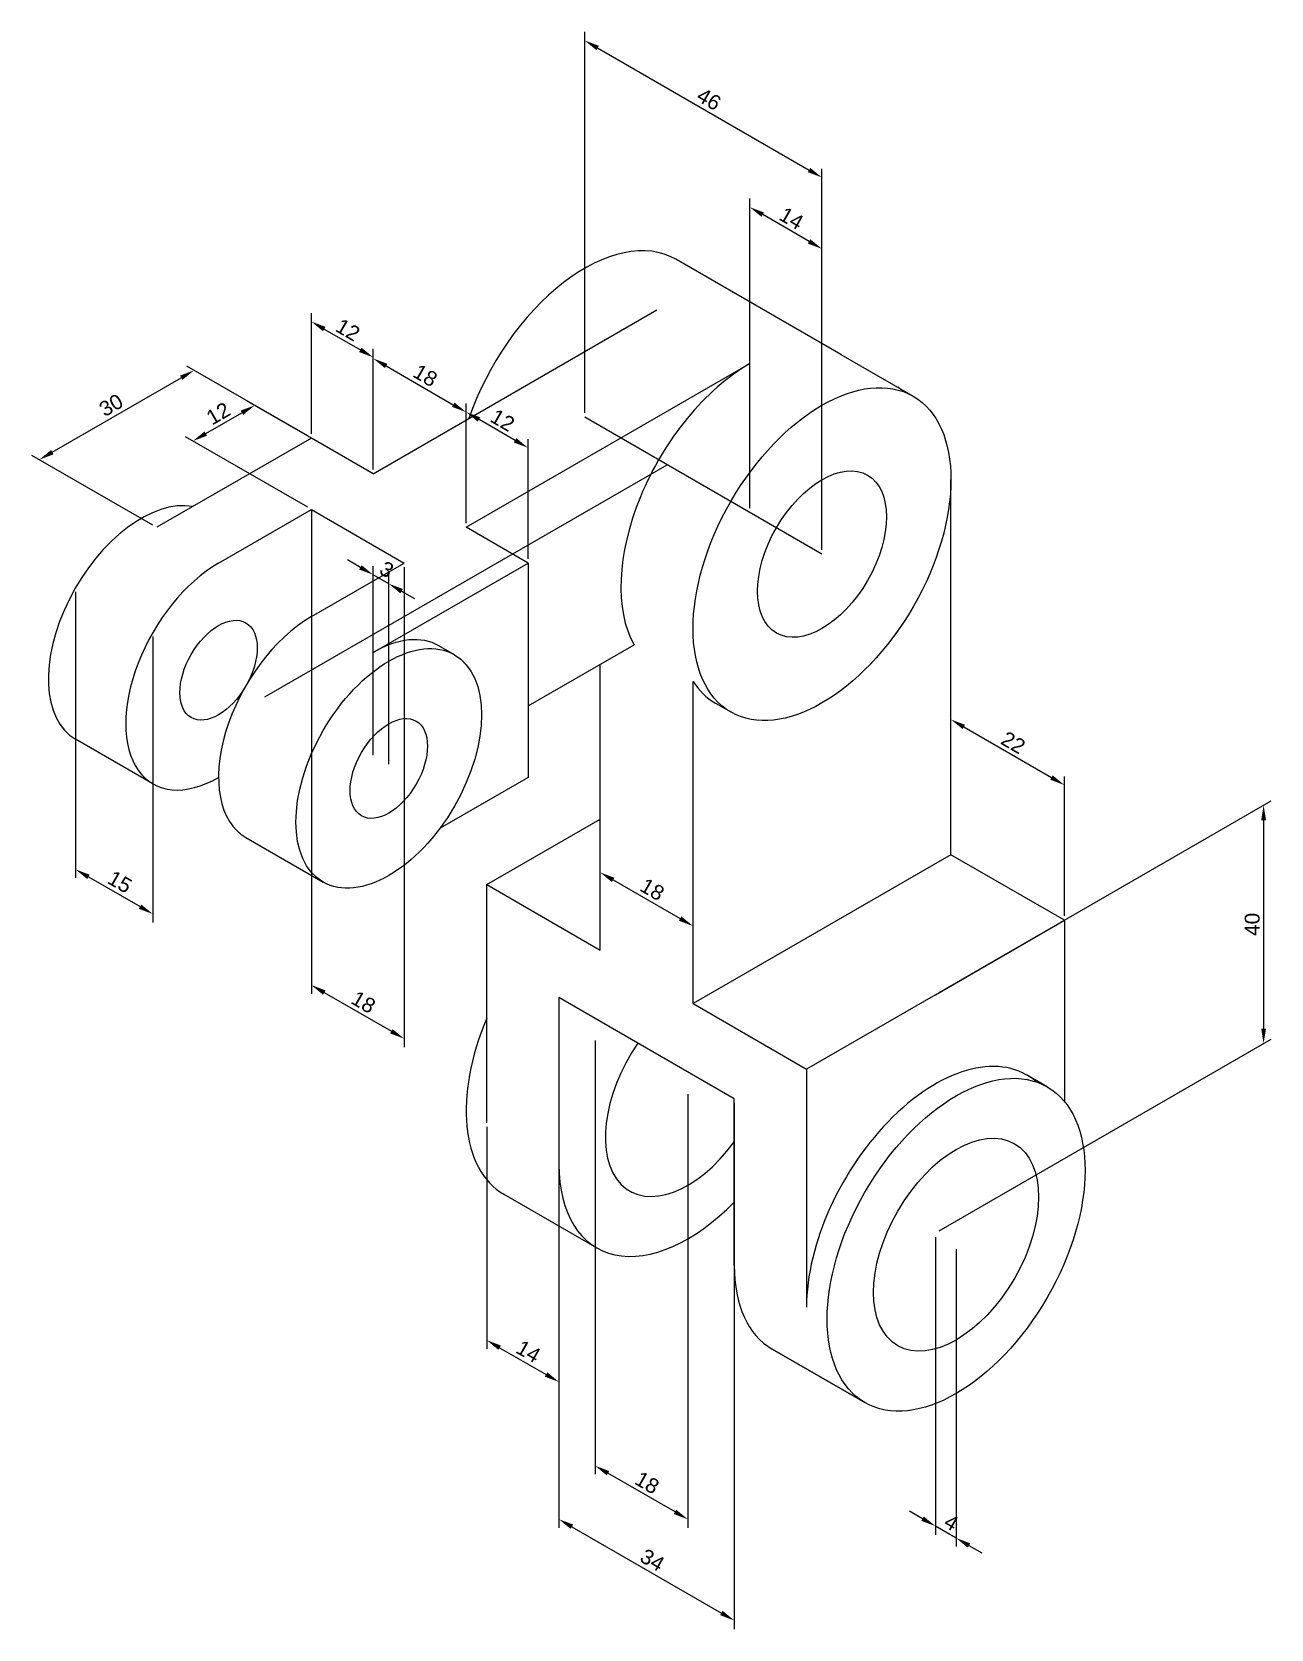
# Model space of a CAD drawing. Header units: millimetres. Extents: x 1490 to 1698, y 525 to 793.
import ezdxf

# ---------------------------------------------------------------- set-up
doc = ezdxf.new("R2010")
doc.units = ezdxf.units.MM
doc.styles.get("Standard").update_dxf_attribs({"font": 'arial.ttf'})
doc.dimstyles.new('ISO-25', dxfattribs={"dimtxt": 2.5, "dimasz": 2.5, "dimexe": 1.25, "dimexo": 0.625, "dimtad": 1, "dimtxsty": 'Standard', "dimcen": 2.5, "dimadec": 0, "dimazin": 0, "dimtfac": 1, "dimtmove": 0, "dimatfit": 3, "dimfxl": 1, "dimarcsym": 0})

# ---------------------------------------------------------------- blocks, each defined once
blk = doc.blocks.new('*D20')
at = {"color": 0, "lineweight": -2, "transparency": 16777216}
for p, q in [((1536.48, 725.03), (1516.16, 736.76)), ((1493.59, 722.29), (1515.24, 734.79)), ((1510.5, 710.03), (1490.18, 721.76))]:
    blk.add_line(p, q, dxfattribs=at)
at = {"color": 0, "transparency": 16777216}
for points in [[(1515.04, 735.15), (1515.45, 734.43), (1517.41, 736.04)], [(1493.39, 722.65), (1493.8, 721.93), (1491.43, 721.04)]]:
    blk.add_solid(points, dxfattribs=at)
at = {"layer": 'Defpoints', "color": 0, "transparency": 16777216}
for p in [(1517.41, 736.04), (1537.1, 724.67), (1511.12, 709.67)]:
    blk.add_point(p, dxfattribs=at)
at = {"color": 0, "transparency": 16777216, "insert": (1503.47, 730.19), "char_height": 2.5, "attachment_point": 5, "rotation": 30}
blk.add_mtext('30', dxfattribs=at)
blk = doc.blocks.new('*D21')
at = {"color": 0, "lineweight": -2, "transparency": 16777216}
for p, q in [((1546.87, 719.03), (1526.34, 730.88)), ((1519.37, 725.41), (1525.43, 728.91)), ((1536.48, 713.03), (1515.95, 724.88))]:
    blk.add_line(p, q, dxfattribs=at)
at = {"color": 0, "transparency": 16777216}
for points in [[(1525.22, 729.27), (1525.64, 728.55), (1527.59, 730.16)], [(1519.16, 725.77), (1519.58, 725.05), (1517.2, 724.16)]]:
    blk.add_solid(points, dxfattribs=at)
at = {"layer": 'Defpoints', "color": 0, "transparency": 16777216}
for p in [(1527.59, 730.16), (1547.5, 718.67), (1537.1, 712.67)]:
    blk.add_point(p, dxfattribs=at)
at = {"color": 0, "transparency": 16777216, "insert": (1521.46, 728.79), "char_height": 2.5, "attachment_point": 5, "rotation": 30}
blk.add_mtext('12', dxfattribs=at)
blk = doc.blocks.new('*D22')
at = {"color": 0, "lineweight": -2, "transparency": 16777216}
for p, q in [((1497.5, 698.81), (1497.5, 650.77)), ((1510.49, 691.31), (1510.49, 643.27)), ((1499.67, 650.96), (1508.33, 645.96))]:
    blk.add_line(p, q, dxfattribs=at)
at = {"color": 0, "transparency": 16777216}
for points in [[(1499.88, 651.32), (1499.46, 650.6), (1497.5, 652.21)], [(1508.54, 646.32), (1508.12, 645.6), (1510.49, 644.71)]]:
    blk.add_solid(points, dxfattribs=at)
at = {"layer": 'Defpoints', "color": 0, "transparency": 16777216}
for p in [(1497.5, 699.54), (1510.49, 692.04), (1510.49, 644.71)]:
    blk.add_point(p, dxfattribs=at)
at = {"color": 0, "transparency": 16777216, "insert": (1504.95, 650.11), "char_height": 2.5, "attachment_point": 5, "rotation": 330}
blk.add_mtext('15', dxfattribs=at)
blk = doc.blocks.new('*D23')
at = {"color": 0, "lineweight": -2, "transparency": 16777216}
for p, q in [((1537.1, 711.95), (1537.1, 631.33)), ((1552.69, 702.95), (1552.69, 622.33)), ((1539.27, 631.53), (1550.53, 625.03))]:
    blk.add_line(p, q, dxfattribs=at)
at = {"color": 0, "transparency": 16777216}
for points in [[(1539.48, 631.89), (1539.06, 631.17), (1537.1, 632.78)], [(1550.74, 625.39), (1550.32, 624.67), (1552.69, 623.78)]]:
    blk.add_solid(points, dxfattribs=at)
at = {"layer": 'Defpoints', "color": 0, "transparency": 16777216}
for p in [(1537.1, 712.67), (1552.69, 703.67), (1552.69, 623.78)]:
    blk.add_point(p, dxfattribs=at)
at = {"color": 0, "transparency": 16777216, "insert": (1545.85, 629.92), "char_height": 2.5, "attachment_point": 5, "rotation": 330}
blk.add_mtext('18', dxfattribs=at)
blk = doc.blocks.new('*D19')
at = {"color": 0, "lineweight": -2, "transparency": 16777216}
for p, q in [((1537.1, 725.39), (1537.1, 745.66)), ((1539.27, 742.97), (1545.33, 739.47)), ((1547.5, 719.39), (1547.5, 739.66))]:
    blk.add_line(p, q, dxfattribs=at)
at = {"color": 0, "transparency": 16777216}
for points in [[(1539.48, 743.33), (1539.06, 742.61), (1537.1, 744.22)], [(1545.54, 739.83), (1545.12, 739.11), (1547.5, 738.22)]]:
    blk.add_solid(points, dxfattribs=at)
at = {"layer": 'Defpoints', "color": 0, "transparency": 16777216}
for p in [(1547.5, 738.22), (1537.1, 724.67), (1547.5, 718.67)]:
    blk.add_point(p, dxfattribs=at)
at = {"color": 0, "transparency": 16777216, "insert": (1543.24, 742.85), "char_height": 2.5, "attachment_point": 5, "rotation": 330}
blk.add_mtext('12', dxfattribs=at)
blk = doc.blocks.new('*D24')
at = {"color": 0, "lineweight": -2, "transparency": 16777216}
for p, q in [((1547.5, 719.39), (1547.5, 739.46)), ((1549.66, 736.77), (1560.92, 730.27)), ((1563.08, 710.39), (1563.08, 730.46))]:
    blk.add_line(p, q, dxfattribs=at)
at = {"color": 0, "transparency": 16777216}
for points in [[(1549.87, 737.13), (1549.45, 736.41), (1547.5, 738.02)], [(1561.13, 730.63), (1560.71, 729.91), (1563.08, 729.02)]]:
    blk.add_solid(points, dxfattribs=at)
at = {"layer": 'Defpoints', "color": 0, "transparency": 16777216}
for p in [(1563.08, 729.02), (1547.5, 718.67), (1563.08, 709.67)]:
    blk.add_point(p, dxfattribs=at)
at = {"color": 0, "transparency": 16777216, "insert": (1556.24, 735.17), "char_height": 2.5, "attachment_point": 5, "rotation": 330}
blk.add_mtext('18', dxfattribs=at)
blk = doc.blocks.new('*D25')
at = {"color": 0, "lineweight": -2, "transparency": 16777216}
for p, q in [((1563.08, 710.39), (1563.08, 730.47)), ((1571.31, 724.28), (1565.25, 727.78)), ((1573.48, 704.39), (1573.48, 724.47))]:
    blk.add_line(p, q, dxfattribs=at)
at = {"color": 0, "transparency": 16777216}
for points in [[(1565.46, 728.14), (1565.04, 727.42), (1563.08, 729.03)], [(1571.52, 724.64), (1571.1, 723.92), (1573.48, 723.03)]]:
    blk.add_solid(points, dxfattribs=at)
at = {"layer": 'Defpoints', "color": 0, "transparency": 16777216}
for p in [(1563.08, 729.03), (1563.08, 709.67), (1573.48, 703.67)]:
    blk.add_point(p, dxfattribs=at)
at = {"color": 0, "transparency": 16777216, "insert": (1569.22, 727.66), "char_height": 2.5, "attachment_point": 5, "rotation": 330}
blk.add_mtext('12', dxfattribs=at)
blk = doc.blocks.new('*D26')
at = {"color": 0, "lineweight": -2, "transparency": 16777216}
for p, q in [((1545.33, 702.94), (1543.17, 704.19)), ((1547.5, 671.39), (1547.5, 703.14)), ((1550.09, 700.19), (1547.5, 701.69)), ((1550.09, 669.89), (1550.09, 701.64)), ((1552.26, 698.94), (1554.42, 697.69))]:
    blk.add_line(p, q, dxfattribs=at)
at = {"color": 0, "transparency": 16777216}
for points in [[(1545.54, 703.31), (1545.12, 702.58), (1547.5, 701.69)], [(1552.47, 699.31), (1552.05, 698.58), (1550.09, 700.19)]]:
    blk.add_solid(points, dxfattribs=at)
at = {"layer": 'Defpoints', "color": 0, "transparency": 16777216}
for p in [(1547.5, 701.69), (1547.5, 670.67), (1550.09, 669.17)]:
    blk.add_point(p, dxfattribs=at)
at = {"color": 0, "transparency": 16777216, "insert": (1549.75, 702.59), "char_height": 2.5, "attachment_point": 5, "rotation": 330}
blk.add_mtext('3', dxfattribs=at)
blk = doc.blocks.new('*D27')
at = {"color": 0, "lineweight": -2, "transparency": 16777216}
for p, q in [((1583, 728.89), (1583, 792.87)), ((1585.17, 790.18), (1620.68, 769.68)), ((1622.84, 705.89), (1622.84, 769.87))]:
    blk.add_line(p, q, dxfattribs=at)
at = {"color": 0, "transparency": 16777216}
for points in [[(1585.38, 790.54), (1584.96, 789.82), (1583, 791.43)], [(1620.88, 770.04), (1620.47, 769.32), (1622.84, 768.43)]]:
    blk.add_solid(points, dxfattribs=at)
at = {"layer": 'Defpoints', "color": 0, "transparency": 16777216}
for p in [(1622.84, 768.43), (1583, 728.17), (1622.84, 705.17)]:
    blk.add_point(p, dxfattribs=at)
at = {"color": 0, "transparency": 16777216, "insert": (1603.87, 781.58), "char_height": 2.5, "attachment_point": 5, "rotation": 330}
blk.add_mtext('46', dxfattribs=at)
blk = doc.blocks.new('*D28')
at = {"color": 0, "lineweight": -2, "transparency": 16777216}
for p, q in [((1610.72, 712.89), (1610.72, 764.88)), ((1620.68, 757.69), (1612.88, 762.19)), ((1622.84, 705.89), (1622.84, 757.88))]:
    blk.add_line(p, q, dxfattribs=at)
at = {"color": 0, "transparency": 16777216}
for points in [[(1613.09, 762.55), (1612.67, 761.83), (1610.72, 763.44)], [(1620.88, 758.05), (1620.47, 757.33), (1622.84, 756.44)]]:
    blk.add_solid(points, dxfattribs=at)
at = {"layer": 'Defpoints', "color": 0, "transparency": 16777216}
for p in [(1610.72, 763.44), (1610.72, 712.17), (1622.84, 705.17)]:
    blk.add_point(p, dxfattribs=at)
at = {"color": 0, "transparency": 16777216, "insert": (1617.72, 761.57), "char_height": 2.5, "attachment_point": 5, "rotation": 330}
blk.add_mtext('14', dxfattribs=at)
blk = doc.blocks.new('*D29')
at = {"color": 0, "lineweight": -2, "transparency": 16777216}
for p, q in [((1585.6, 639.39), (1585.6, 653.15)), ((1587.77, 650.45), (1599.02, 643.95)), ((1601.19, 630.39), (1601.19, 644.15))]:
    blk.add_line(p, q, dxfattribs=at)
at = {"color": 0, "transparency": 16777216}
for points in [[(1587.97, 650.82), (1587.56, 650.09), (1585.6, 651.7)], [(1599.23, 644.32), (1598.82, 643.59), (1601.19, 642.7)]]:
    blk.add_solid(points, dxfattribs=at)
at = {"layer": 'Defpoints', "color": 0, "transparency": 16777216}
for p in [(1601.19, 642.7), (1585.6, 638.67), (1601.19, 629.67)]:
    blk.add_point(p, dxfattribs=at)
at = {"color": 0, "transparency": 16777216, "insert": (1594.35, 648.85), "char_height": 2.5, "attachment_point": 5, "rotation": 330}
blk.add_mtext('18', dxfattribs=at)
blk = doc.blocks.new('*D30')
at = {"color": 0, "lineweight": -2, "transparency": 16777216}
for p, q in [((1566.55, 608.95), (1566.55, 571.69)), ((1578.67, 601.95), (1578.67, 564.69)), ((1568.71, 571.88), (1576.51, 567.38))]:
    blk.add_line(p, q, dxfattribs=at)
at = {"color": 0, "transparency": 16777216}
for points in [[(1568.92, 572.24), (1568.51, 571.52), (1566.55, 573.13)], [(1576.72, 567.74), (1576.3, 567.02), (1578.67, 566.13)]]:
    blk.add_solid(points, dxfattribs=at)
at = {"layer": 'Defpoints', "color": 0, "transparency": 16777216}
for p in [(1566.55, 609.67), (1578.67, 602.67), (1578.67, 566.13)]:
    blk.add_point(p, dxfattribs=at)
at = {"color": 0, "transparency": 16777216, "insert": (1573.55, 571.26), "char_height": 2.5, "attachment_point": 5, "rotation": 330}
blk.add_mtext('14', dxfattribs=at)
blk = doc.blocks.new('*D31')
at = {"color": 0, "lineweight": -2, "transparency": 16777216}
for p, q in [((1584.74, 623.45), (1584.74, 550.61)), ((1600.32, 614.45), (1600.32, 541.61)), ((1598.16, 544.3), (1586.9, 550.8))]:
    blk.add_line(p, q, dxfattribs=at)
at = {"color": 0, "transparency": 16777216}
for points in [[(1587.11, 551.16), (1586.69, 550.44), (1584.74, 552.05)], [(1598.37, 544.66), (1597.95, 543.94), (1600.32, 543.05)]]:
    blk.add_solid(points, dxfattribs=at)
at = {"layer": 'Defpoints', "color": 0, "transparency": 16777216}
for p in [(1584.74, 624.17), (1600.32, 615.17), (1584.74, 552.05)]:
    blk.add_point(p, dxfattribs=at)
at = {"color": 0, "transparency": 16777216, "insert": (1593.48, 549.2), "char_height": 2.5, "attachment_point": 5, "rotation": 330}
blk.add_mtext('18', dxfattribs=at)
blk = doc.blocks.new('*D32')
at = {"color": 0, "lineweight": -2, "transparency": 16777216}
for p, q in [((1641.89, 590.45), (1641.89, 540.46)), ((1645.36, 588.45), (1645.36, 538.46)), ((1639.73, 543.16), (1637.56, 544.41)), ((1645.36, 539.91), (1641.89, 541.91)), ((1647.52, 538.66), (1649.69, 537.41))]:
    blk.add_line(p, q, dxfattribs=at)
at = {"color": 0, "transparency": 16777216}
for points in [[(1639.94, 543.52), (1639.52, 542.8), (1641.89, 541.91)], [(1647.73, 539.02), (1647.31, 538.3), (1645.36, 539.91)]]:
    blk.add_solid(points, dxfattribs=at)
at = {"layer": 'Defpoints', "color": 0, "transparency": 16777216}
for p in [(1641.89, 591.17), (1645.36, 589.17), (1641.89, 541.91)]:
    blk.add_point(p, dxfattribs=at)
at = {"color": 0, "transparency": 16777216, "insert": (1644.56, 542.53), "char_height": 2.5, "attachment_point": 5, "rotation": 330}
blk.add_mtext('4', dxfattribs=at)
blk = doc.blocks.new('*D33')
at = {"color": 0, "lineweight": -2, "transparency": 16777216}
for p, q in [((1642.52, 631.53), (1698.24, 663.71)), ((1696.99, 660.48), (1696.99, 625.48)), ((1642.52, 591.53), (1698.24, 623.71))]:
    blk.add_line(p, q, dxfattribs=at)
at = {"color": 0, "transparency": 16777216}
for points in [[(1696.58, 660.48), (1697.41, 660.48), (1696.99, 662.98)], [(1696.58, 625.48), (1697.41, 625.48), (1696.99, 622.98)]]:
    blk.add_solid(points, dxfattribs=at)
at = {"layer": 'Defpoints', "color": 0, "transparency": 16777216}
for p in [(1641.89, 631.17), (1696.99, 622.98), (1641.89, 591.17)]:
    blk.add_point(p, dxfattribs=at)
at = {"color": 0, "transparency": 16777216, "insert": (1695.09, 642.98), "char_height": 2.5, "attachment_point": 5, "rotation": 90}
blk.add_mtext('40', dxfattribs=at)
blk = doc.blocks.new('*D34')
at = {"color": 0, "lineweight": -2, "transparency": 16777216}
for p, q in [((1644.49, 655.39), (1644.49, 678.83)), ((1646.66, 676.14), (1661.38, 667.64)), ((1663.54, 644.39), (1663.54, 667.83))]:
    blk.add_line(p, q, dxfattribs=at)
at = {"color": 0, "transparency": 16777216}
for points in [[(1646.86, 676.5), (1646.45, 675.78), (1644.49, 677.39)], [(1661.59, 668), (1661.17, 667.28), (1663.54, 666.39)]]:
    blk.add_solid(points, dxfattribs=at)
at = {"layer": 'Defpoints', "color": 0, "transparency": 16777216}
for p in [(1663.54, 666.39), (1644.49, 654.67), (1663.54, 643.67)]:
    blk.add_point(p, dxfattribs=at)
at = {"color": 0, "transparency": 16777216, "insert": (1654.96, 673.52), "char_height": 2.5, "attachment_point": 5, "rotation": 330}
blk.add_mtext('22', dxfattribs=at)
blk = doc.blocks.new('*D35')
at = {"color": 0, "lineweight": -2, "transparency": 16777216}
for p, q in [((1578.67, 629.95), (1578.67, 541.62)), ((1608.12, 612.95), (1608.12, 524.62)), ((1580.84, 541.81), (1605.95, 527.31))]:
    blk.add_line(p, q, dxfattribs=at)
at = {"color": 0, "transparency": 16777216}
for points in [[(1581.05, 542.18), (1580.63, 541.45), (1578.67, 543.06)], [(1606.16, 527.68), (1605.74, 526.95), (1608.12, 526.06)]]:
    blk.add_solid(points, dxfattribs=at)
at = {"layer": 'Defpoints', "color": 0, "transparency": 16777216}
for p in [(1578.67, 630.67), (1608.12, 613.67), (1608.12, 526.06)]:
    blk.add_point(p, dxfattribs=at)
at = {"color": 0, "transparency": 16777216, "insert": (1594.35, 536.21), "char_height": 2.5, "attachment_point": 5, "rotation": 330}
blk.add_mtext('34', dxfattribs=at)

msp = doc.modelspace()

# ---------------------------------------------------------------- linework, layer by layer
for p, q in [((1626.026, 738.689), (1598.313, 754.689)), ((1547.496, 718.672), (1595.128, 746.172)), ((1626.026, 738.689), (1638.15, 731.689)), ((1563.085, 709.672), (1610.716, 737.172)), ((1622.841, 705.172), (1583.003, 728.172)), ((1537.104, 724.672), (1511.123, 709.672)), ((1547.496, 718.672), (1537.104, 724.672)), ((1529.31, 681.172), (1596.86, 720.172)), ((1644.491, 654.672), (1644.491, 717.672)), ((1521.516, 703.672), (1537.104, 712.672)), ((1537.104, 712.672), (1552.693, 703.672)), ((1537.104, 712.672), (1537.104, 694.672)), ((1537.104, 712.672), (1552.693, 703.672)), ((1573.477, 703.672), (1563.085, 709.672)), ((1537.104, 694.672), (1552.693, 703.672)), ((1547.496, 688.672), (1573.477, 703.672)), ((1573.477, 703.672), (1573.477, 667.672)), ((1561.117, 688.264), (1558.519, 689.764)), ((1573.477, 679.672), (1591.274, 689.947)), ((1585.601, 638.672), (1585.601, 686.672)), ((1601.19, 629.672), (1601.19, 683.798)), ((1604.933, 680.156), (1607.531, 678.656)), ((1510.493, 666.58), (1497.503, 674.08)), ((1573.477, 667.672), (1558.711, 659.147)), ((1566.549, 649.672), (1585.601, 660.672)), ((1526.081, 657.58), (1539.072, 650.08)), ((1644.491, 654.672), (1601.19, 629.672)), ((1663.544, 643.672), (1644.491, 654.672)), ((1566.549, 609.672), (1566.549, 649.672)), ((1566.549, 649.672), (1585.601, 638.672)), ((1641.893, 631.172), (1663.544, 643.672)), ((1663.544, 643.672), (1663.544, 613.237)), ((1608.118, 613.672), (1578.673, 630.672)), ((1578.673, 630.672), (1578.673, 602.672)), ((1641.893, 631.172), (1620.242, 618.672)), ((1601.19, 629.672), (1620.242, 618.672)), ((1620.242, 618.672), (1620.242, 578.672)), ((1660.667, 615.689), (1657.202, 617.689)), ((1608.118, 585.672), (1608.118, 613.672)), ((1569.426, 597.656), (1585.015, 588.656)), ((1630.048, 562.656), (1614.459, 571.656)), ((1614.459, 571.656), (1630.048, 562.656))]:
    msp.add_line(p, q)
for centre, major_axis, start_param, end_param in [((1583.003, 728.172), (-15.309, -26.517), 3.1415927, 5.0421885), ((1610.716, 712.172), (-15.309, -26.517), 3.9269908, 5.9533858), ((1620.242, 706.672), (-15.309, -26.517), 3.0566377, 3.1415927), ((1620.242, 706.672), (-15.309, -26.517), 9.339823, 9.424778), ((1508.525, 693.172), (-11.023, -19.092), 3.3413053, 6.2831853), ((1521.516, 685.672), (-11.023, -19.092), 3.9269908, 7.0685835), ((1537.104, 676.672), (-11.023, -19.092), 3.9269908, 6.2831853), ((1547.496, 670.672), (-11.023, -19.092), 3.1415927, 3.9269908), ((1620.242, 706.672), (-15.309, -26.517), 5.9927213, 6.2831853), ((1584.735, 624.172), (-15.309, -26.517), 4.924274, 6.2831853), ((1600.324, 615.172), (-9.798, -16.971), 4.5794149, 7.6659899), ((1641.893, 591.172), (-15.309, -26.517), 3.0282128, 5.4977871), ((1600.324, 615.172), (-15.309, -26.517), 5.4977871, 7.4368514), ((1629.769, 598.172), (-15.309, -26.517), 5.4977871, 6.2831853)]:
    msp.add_ellipse(centre, major_axis=major_axis, ratio=0.5773503, start_param=start_param, end_param=end_param)
for centre, major_axis in [((1622.841, 705.172), (-15.309, -26.517)), ((1622.841, 705.172), (-7.655, -13.258)), ((1521.516, 685.672), (-4.593, -7.955)), ((1550.094, 669.172), (-11.023, -19.092)), ((1550.094, 669.172), (-4.593, -7.955)), ((1645.357, 589.172), (-15.309, -26.517)), ((1645.357, 589.172), (-9.798, -16.971))]:
    msp.add_ellipse(centre, major_axis=major_axis, ratio=0.5773503)

# ---------------------------------------------------------------- dimensions: what is measured, and where the dimension line sits
for p1, p2, distance, picture, middle in [((1583.003, 728.172), (1622.841, 705.172), 54.784, '*D27', (1603.873, 781.578)), ((1622.841, 705.172), (1610.716, 712.172), -44.4, '*D28', (1617.718, 761.569)), ((1537.104, 724.672), (1547.496, 718.672), 16.927, '*D19', (1543.24, 742.846)), ((1547.496, 718.672), (1563.085, 709.672), 16.754, '*D24', (1556.241, 735.165)), ((1511.123, 709.672), (1537.104, 724.672), 19.694, '*D20', (1503.468, 730.19)), ((1537.104, 712.672), (1547.496, 718.672), 19.901, '*D21', (1521.459, 728.79)), ((1573.477, 703.672), (1563.085, 709.672), -16.764, '*D25', (1569.221, 727.658)), ((1537.104, 712.672), (1552.693, 703.672), -69.192, '*D23', (1545.849, 629.923)), ((1550.094, 669.172), (1547.496, 670.672), -26.866, '*D26', (1549.747, 702.592)), ((1497.503, 699.536), (1510.493, 692.036), -40.985, '*D22', (1504.948, 650.108)), ((1644.491, 654.672), (1663.544, 643.672), 19.675, '*D34', (1654.958, 673.519)), ((1585.601, 638.672), (1601.19, 629.672), 11.287, '*D29', (1594.346, 648.851)), ((1578.673, 630.672), (1608.118, 613.672), -75.87, '*D35', (1594.347, 536.212)), ((1600.324, 615.172), (1584.735, 624.172), 62.459, '*D31', (1593.48, 549.198)), ((1566.549, 609.672), (1578.673, 602.672), -31.647, '*D30', (1573.551, 571.258)), ((1645.357, 589.172), (1641.893, 591.172), 42.665, '*D32', (1644.563, 542.53))]:
    dim = msp.add_aligned_dim(p1=p1, p2=p2, distance=distance, dimstyle='ISO-25')
    dim.commit()
    dim.dimension.update_dxf_attribs({"geometry": picture, "text_midpoint": middle})
dim = msp.add_linear_dim(base=(1696.995, 622.985), p1=(1641.893, 631.172), p2=(1641.893, 591.172), angle=90, dimstyle='ISO-25')
dim.commit()
dim.dimension.update_dxf_attribs({"geometry": '*D33', "text_midpoint": (1695.093, 642.985)})

doc.saveas('drawing.dxf')
